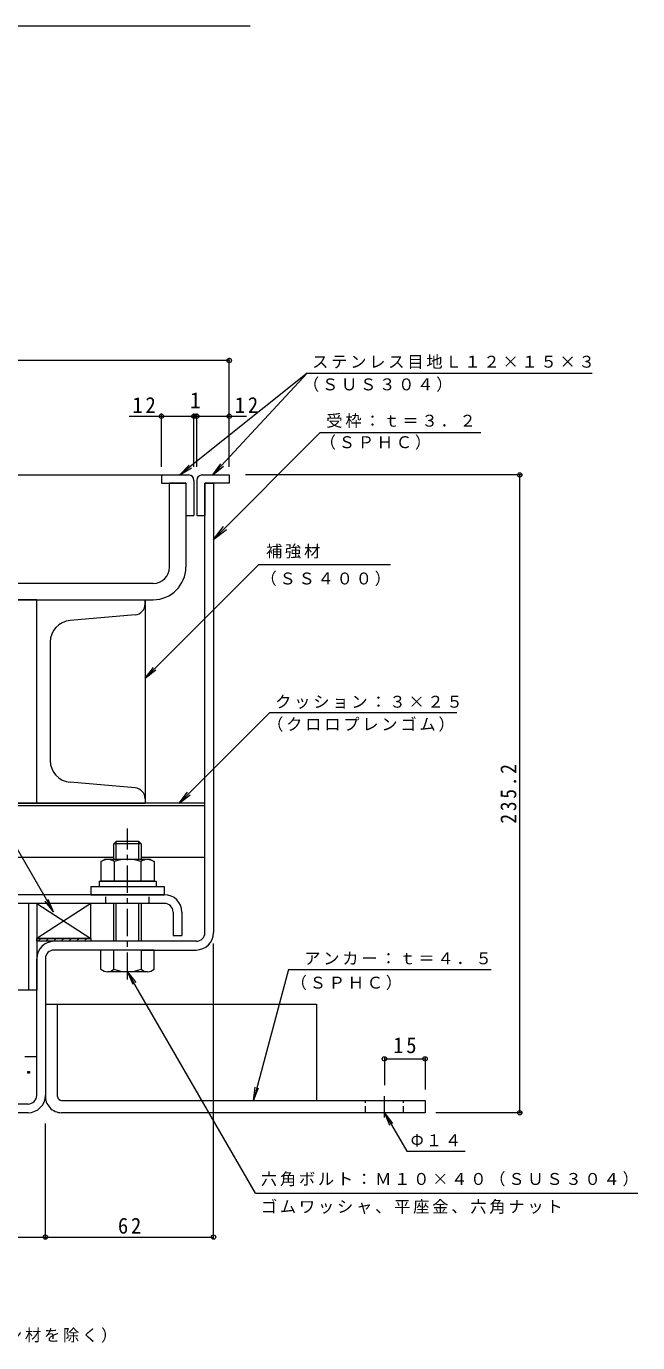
# Model space of a CAD drawing. Units: millimetres at full size. Extents: x -748 to 782, y -550 to 532.
# Drawn here: x -314.3 to -88.8, y -481.3 to 4.2 of the extents above; entities that cross this region are included whole.
import ezdxf
from ezdxf.enums import TextEntityAlignment as Align

# ---------------------------------------------------------------- set-up
doc = ezdxf.new("R2010")
doc.units = ezdxf.units.MM
doc.header["$LTSCALE"] = 2
doc.header["$PDMODE"] = 32
doc.header["$PDSIZE"] = 1.6
doc.linetypes.add('CHAIN1', pattern=[8, 5, -1, 1, -1])
doc.linetypes.add('DASHED1', pattern=[1.8, 1.2, -0.6])
for name, color, linetype, lineweight in [('0-4_その他', 7, 'Continuous', 9), ('D-1', 2, 'Continuous', 9), ('D-2', 3, 'Continuous', 9), ('D-3', 4, 'Continuous', 9), ('D-4', 4, 'Continuous', 9), ('D-5', 7, 'Continuous', 9), ('D-6', 6, 'Continuous', 5), ('D-7', 5, 'Continuous', 5), ('D-8', 5, 'Continuous', 5), ('D-9', 134, 'Continuous', 5), ('D-A', 3, 'Continuous', 9), ('D-C', 5, 'Continuous', 9), ('D-D', 4, 'Continuous', 9), ('D-E', 3, 'Continuous', 9), ('D-F', 7, 'Continuous', 9)]:
    doc.layers.add(name, color=color, linetype=linetype, lineweight=lineweight)
doc.styles.add('ＭＳ ゴシック', font='')
doc.styles.get('ＭＳ ゴシック').set_extended_font_data('MS Gothic')

msp = doc.modelspace()

# ---------------------------------------------------------------- linework, layer by layer
at = {"layer": '0-4_その他'}
msp.add_line((-231.72, 4.179), (-346.72, 4.179), dxfattribs=at)
at = {"layer": 'D-1'}
for p, q in [((-248.427, -164.269), (-245.227, -164.269)), ((-248.427, -330.07), (-248.427, -164.269)), ((-245.227, -164.269), (-245.227, -330.07)), ((-251.627, -333.27), (-304.026, -333.27)), ((-310.426, -390.07), (-310.426, -339.67)), ((-307.226, -339.67), (-307.226, -390.07)), ((-281.926, -336.47), (-304.026, -336.47)), ((-271.926, -336.47), (-251.627, -336.47)), ((-313.626, -393.27), (-360.426, -393.27)), ((-313.626, -396.47), (-360.426, -396.47))]:
    msp.add_line(p, q, dxfattribs=at)
for centre, radius, start, end in [((-251.627, -330.07), 6.4, 270, 0), ((-251.627, -330.07), 3.2, 270, 0), ((-304.026, -339.67), 6.4, 90, 180), ((-304.026, -339.67), 3.2, 90, 180), ((-313.626, -390.07), 3.2, 270, 0), ((-313.626, -390.07), 6.4, 270, 0)]:
    msp.add_arc(centre, radius, start, end, dxfattribs=at)
at = {"layer": 'D-2'}
for p, q in [((-255.427, -164.269), (-261.427, -164.269)), ((-261.427, -195.269), (-261.427, -164.269)), ((-255.427, -164.269), (-255.427, -195.269)), ((-267.427, -201.269), (-640.328, -201.269)), ((-640.328, -207.269), (-267.427, -207.269))]:
    msp.add_line(p, q, dxfattribs=at)
for radius in [12, 6]:
    msp.add_arc((-267.427, -195.269), radius, 270, 0, dxfattribs=at)
at = {"layer": 'D-3'}
for p, q in [((-640.328, -161.269), (-254.427, -161.269)), ((-264.427, -161.269), (-264.427, -164.269)), ((-264.427, -164.269), (-255.427, -164.269)), ((-255.427, -164.269), (-255.427, -176.269)), ((-252.427, -163.269), (-252.427, -176.269)), ((-249.427, -161.269), (-239.427, -161.269)), ((-239.427, -164.269), (-248.427, -164.269)), ((-248.427, -164.269), (-248.427, -176.269)), ((-239.427, -161.269), (-239.427, -164.269)), ((-255.427, -176.269), (-252.427, -176.269))]:
    msp.add_line(p, q, dxfattribs=at)
msp.add_lwpolyline([(-251.427, -163.269), (-251.427, -176.269), (-248.427, -176.269)], dxfattribs=at)
for centre, start, end in [((-254.427, -163.269), 0, 90), ((-249.427, -163.269), 90, 180)]:
    msp.add_arc(centre, 2, start, end, dxfattribs=at)
at = {"layer": 'D-4'}
for p, q in [((-314.826, -375.8), (-310.426, -375.8)), ((-310.426, -390.07), (-310.426, -375.8)), ((-313.626, -393.27), (-318.331, -393.27))]:
    msp.add_line(p, q, dxfattribs=at)
at = {"layer": 'D-4', "color": 2}
msp.add_lwpolyline([(-313.678, -381.849), (-313.678, -381.249), (-313.078, -381.249), (-313.078, -381.849)], close=True, dxfattribs=at)
at = {"layer": 'D-4'}
msp.add_arc((-313.626, -390.07), 3.2, 270, 0, dxfattribs=at)
at = {"layer": 'D-5'}
for p, q in [((-210.717, -123.789), (-257.645, -161.269)), ((-210.717, -123.789), (-245.421, -161.269)), ((-210.717, -123.789), (-105.549, -123.789)), ((-205.948, -145.661), (-245.227, -185.075)), ((-205.948, -145.661), (-146.68, -145.661)), ((-257.644, -161.269), (-254.178, -157.665)), ((-257.644, -161.269), (-253.363, -158.685)), ((-245.421, -161.269), (-242.531, -157.189)), ((-245.421, -161.269), (-241.574, -158.075)), ((-245.227, -185.075), (-241.582, -180.309)), ((-245.227, -185.075), (-240.473, -181.414)), ((-179.927, -194.425), (-228.638, -194.425)), ((-270.427, -236.213), (-266.46, -233.169)), ((-224.419, -248.827), (-257.861, -282.269)), ((-224.419, -248.827), (-155.511, -248.827)), ((-342.779, -255.697), (-304.254, -322.424)), ((-257.861, -282.269), (-254.818, -278.303)), ((-257.861, -282.269), (-253.895, -279.226)), ((-304.254, -322.424), (-307.298, -318.457)), ((-304.254, -322.424), (-306.167, -317.805)), ((-276.926, -344.47), (-275.013, -349.09)), ((-217.603, -343.673), (-230.544, -391.97)), ((-217.603, -343.673), (-142.796, -343.673)), ((-230.544, -391.97), (-229.892, -387.013)), ((-230.544, -391.97), (-228.631, -387.351)), ((-182.226, -396.47), (-174.004, -410.712)), ((-182.226, -396.47), (-180.313, -401.09)), ((-182.226, -396.47), (-179.182, -400.437)), ((-174.004, -410.712), (-152.393, -410.712)), ((-229.803, -426.089), (-88.829, -426.089))]:
    msp.add_line(p, q, dxfattribs=at)
for points in [[(-228.638, -194.425), (-270.427, -236.213), (-267.383, -232.246)], [(-229.803, -426.089), (-276.926, -344.47), (-273.882, -348.437)]]:
    msp.add_lwpolyline(points, dxfattribs=at)
at = {"layer": 'D-6'}
for p, q in [((-248.427, -283.269), (-644.727, -283.269)), ((-248.427, -282.269), (-643.727, -282.269)), ((-399.977, -302.269), (-281.926, -302.269)), ((-271.926, -302.269), (-248.427, -302.269)), ((-290.426, -319.27), (-310.426, -332.27)), ((-310.426, -319.27), (-310.426, -332.27)), ((-290.426, -332.27), (-310.426, -332.27))]:
    msp.add_line(p, q, dxfattribs=at)
at = {"layer": 'D-6', "color": 134}
for p, q in [((-313.426, -319.27), (-313.426, -351.27)), ((-310.426, -319.27), (-313.426, -319.27)), ((-313.426, -351.27), (-633.535, -351.27))]:
    msp.add_line(p, q, dxfattribs=at)
msp.add_lwpolyline([(-310.426, -319.27), (-310.426, -351.27), (-313.426, -351.27)], dxfattribs=at)
at = {"layer": 'D-6'}
msp.add_lwpolyline([(-290.426, -332.27), (-290.426, -319.27), (-310.426, -319.27)], close=True, dxfattribs=at)
at = {"layer": 'D-7', "linetype": 'CHAIN1'}
msp.add_line((-276.926, -347.348), (-276.926, -291.618), dxfattribs=at)
at = {"layer": 'D-7'}
for p, q in [((-281.114, -296.47), (-281.926, -297.282)), ((-271.926, -297.282), (-281.926, -297.282)), ((-281.926, -303.07), (-281.926, -297.282)), ((-272.738, -296.47), (-281.114, -296.47)), ((-281.114, -303.07), (-281.114, -296.47)), ((-272.738, -296.47), (-271.926, -297.282)), ((-272.738, -303.07), (-272.738, -296.47)), ((-271.926, -297.282), (-271.926, -303.07)), ((-281.926, -333.27), (-281.926, -319.27)), ((-281.114, -333.27), (-281.114, -319.27)), ((-272.738, -333.27), (-272.738, -319.27)), ((-271.926, -319.27), (-271.926, -333.27)), ((-286.726, -343.575), (-286.726, -336.47)), ((-267.126, -336.47), (-286.726, -336.47)), ((-281.926, -343.575), (-281.926, -336.47)), ((-271.926, -336.47), (-271.926, -343.575)), ((-267.126, -343.575), (-267.126, -336.47)), ((-269.526, -344.47), (-284.326, -344.47))]:
    msp.add_line(p, q, dxfattribs=at)
at = {"layer": 'D-7', "color": 2, "lineweight": 9}
for p, q in [((-286.741, -303.829), (-285.426, -303.07)), ((-286.741, -303.829), (-286.741, -311.07)), ((-268.426, -303.07), (-285.426, -303.07)), ((-281.834, -303.829), (-281.834, -311.07)), ((-272.019, -303.829), (-272.019, -311.07))]:
    msp.add_line(p, q, dxfattribs=at)
at = {"layer": 'D-7', "color": 134}
for p, q in [((-290.426, -313.07), (-290.426, -316.07)), ((-290.426, -313.07), (-263.426, -313.07)), ((-263.426, -313.07), (-263.426, -316.07)), ((-290.426, -316.07), (-263.426, -316.07))]:
    msp.add_line(p, q, dxfattribs=at)
at = {"layer": 'D-7', "color": 6}
for p, q in [((-287.426, -311.07), (-287.426, -313.07)), ((-287.426, -313.07), (-266.426, -313.07))]:
    msp.add_line(p, q, dxfattribs=at)
at = {"layer": 'D-7', "color": 2, "lineweight": 9}
msp.add_lwpolyline([(-268.426, -303.07), (-267.111, -303.829), (-267.111, -311.07), (-286.741, -311.07)], dxfattribs=at)
at = {"layer": 'D-7', "color": 6}
msp.add_lwpolyline([(-287.426, -311.07), (-266.426, -311.07), (-266.426, -313.07)], dxfattribs=at)
at = {"layer": 'D-7', "color": 2, "lineweight": 9}
for centre, radius, start, end in [((-283.844, -308.847), 5.793, 94.38438, 120), ((-284.44, -307.91), 4.842, 57.42749, 88.18784), ((-276.926, -319.311), 16.241, 72.41188, 107.5881), ((-269.412, -307.91), 4.842, 91.81215, 122.57249), ((-270.008, -308.847), 5.793, 59.99998, 85.6156)]:
    msp.add_arc(centre, radius, start, end, dxfattribs=at)
at = {"layer": 'D-7'}
for centre, radius, start, end in [((-284.326, -340.805), 3.666, 229.1022, 310.89809), ((-276.926, -330.055), 14.416, 249.70546, 290.29454), ((-269.526, -340.805), 3.666, 229.10191, 310.8978)]:
    msp.add_arc(centre, radius, start, end, dxfattribs=at)
at = {"layer": 'D-8'}
for p, q in [((-640.328, -207.269), (-270.427, -207.269)), ((-270.427, -207.269), (-270.427, -282.269)), ((-270.427, -282.269), (-643.727, -282.269))]:
    msp.add_line(p, q, dxfattribs=at)
at = {"layer": 'D-9'}
for p, q in [((-310.427, -207.269), (-270.427, -207.269)), ((-310.427, -282.269), (-310.427, -207.269)), ((-270.427, -208.854), (-270.427, -207.269)), ((-274.078, -212.839), (-298.124, -214.943)), ((-305.427, -222.912), (-305.427, -266.626)), ((-274.078, -276.7), (-298.124, -274.596)), ((-270.427, -280.684), (-270.427, -282.269)), ((-310.427, -282.269), (-270.427, -282.269))]:
    msp.add_line(p, q, dxfattribs=at)
for centre, radius, start, end in [((-274.427, -208.854), 4, 274.99944, 0), ((-297.427, -222.912), 8, 94.99944, 180), ((-297.427, -266.626), 8, 180, 264.99997), ((-274.427, -280.684), 4, 0, 84.99997)]:
    msp.add_arc(centre, radius, start, end, dxfattribs=at)
at = {"layer": 'D-A'}
for p, q in [((-263.326, -316.07), (-640.328, -316.07)), ((-263.326, -319.27), (-640.328, -319.27)), ((-260.126, -322.47), (-260.126, -331.07)), ((-256.926, -322.47), (-256.926, -331.07)), ((-260.126, -331.07), (-256.926, -331.07))]:
    msp.add_line(p, q, dxfattribs=at)
at = {"layer": 'D-A', "linetype": 'DASHED1'}
for p, q in [((-284.927, -319.27), (-284.927, -316.07)), ((-268.926, -319.27), (-268.926, -316.07))]:
    msp.add_line(p, q, dxfattribs=at)
at = {"layer": 'D-A'}
for radius in [6.4, 3.2]:
    msp.add_arc((-263.326, -322.47), radius, 0, 90, dxfattribs=at)
at = {"layer": 'D-C', "color": 7}
for p, q in [((-309.856, -333.27), (-308.856, -332.27)), ((-307.028, -333.27), (-306.028, -332.27)), ((-304.199, -333.27), (-303.199, -332.27)), ((-301.371, -333.27), (-300.371, -332.27)), ((-298.542, -333.27), (-297.542, -332.27)), ((-295.714, -333.27), (-294.714, -332.27)), ((-292.886, -333.27), (-291.886, -332.27))]:
    msp.add_line(p, q, dxfattribs=at)
msp.add_lwpolyline([(-290.426, -332.27), (-290.426, -333.27), (-310.426, -333.27), (-310.426, -332.27)], close=True, dxfattribs=at)
at = {"layer": 'D-D'}
for p, q in [((-310.427, -282.269), (-310.427, -207.269)), ((-414.927, -282.269), (-310.427, -282.269))]:
    msp.add_line(p, q, dxfattribs=at)
msp.add_lwpolyline([(-310.427, -207.269), (-414.927, -207.269), (-414.927, -282.269)], dxfattribs=at)
at = {"layer": 'D-E'}
for p, q in [((-307.226, -356.469), (-307.226, -390.07)), ((-307.226, -356.469), (-302.726, -356.469)), ((-302.726, -390.47), (-302.726, -356.469)), ((-301.226, -391.97), (-167.226, -391.97)), ((-167.226, -391.97), (-167.226, -396.47)), ((-167.226, -396.47), (-301.226, -396.47))]:
    msp.add_line(p, q, dxfattribs=at)
at = {"layer": 'D-E', "linetype": 'DASHED1'}
for p, q in [((-189.226, -396.47), (-189.226, -391.97)), ((-175.226, -396.47), (-175.226, -391.97))]:
    msp.add_line(p, q, dxfattribs=at)
at = {"layer": 'D-E', "linetype": 'CHAIN1'}
msp.add_line((-182.226, -398.217), (-182.226, -390.328), dxfattribs=at)
at = {"layer": 'D-E'}
msp.add_lwpolyline([(-302.726, -356.469), (-207.226, -356.469), (-207.226, -391.97)], dxfattribs=at)
for radius, start in [(6, 176.17647), (1.5, 180.00027)]:
    msp.add_arc((-301.226, -390.47), radius, start, 270, dxfattribs=at)
at = {"layer": 'D-F'}
for p, q in [((-239.427, -119.059), (-640.328, -119.059)), ((-239.427, -158.269), (-239.427, -118.059)), ((-276.34, -139.608), (-252.427, -139.608)), ((-264.427, -158.269), (-264.427, -138.608)), ((-252.427, -158.269), (-252.427, -138.608)), ((-252.427, -139.608), (-251.427, -139.608)), ((-251.427, -158.269), (-251.427, -138.608)), ((-251.427, -139.608), (-233.041, -139.608)), ((-131.701, -161.269), (-233.426, -161.269)), ((-132.301, -396.47), (-132.301, -161.269)), ((-245.227, -442.963), (-245.227, -334.07)), ((-182.226, -376.009), (-182.226, -386.328)), ((-182.226, -376.609), (-167.226, -376.609)), ((-167.226, -376.009), (-167.226, -387.97)), ((-131.701, -396.47), (-163.226, -396.47)), ((-307.213, -442.963), (-307.213, -400.47)), ((-360.427, -442.363), (-307.213, -442.363)), ((-307.213, -442.363), (-245.227, -442.363))]:
    msp.add_line(p, q, dxfattribs=at)
for p in [(-239.427, -119.059), (-264.427, -139.608), (-252.427, -139.608), (-251.427, -139.608), (-239.427, -139.608), (-132.301, -161.269), (-182.226, -376.609), (-167.226, -376.609), (-132.301, -396.47), (-307.213, -442.363), (-245.227, -442.363)]:
    msp.add_point(p, dxfattribs=at)

# ---------------------------------------------------------------- texts
at = {"layer": 'D-5', "char_height": 4.399, "attachment_point": 7, "style": 'ＭＳ ゴシック'}
for s, insert in [('\\T1.17;ステンレス目地Ｌ１２×１５×３', (-208.879, -122.156)), ('\\T1.17;（ＳＵＳ３０４）', (-212.246, -130.644)), ('\\T1.17;受枠：ｔ＝３．２', (-203.648, -143.949)), ('\\T1.17;（ＳＰＨＣ）', (-206.08, -151.978)), ('\\T1.17;補強材', (-225.887, -192.13)), ('\\T1.17;（ＳＳ４００）', (-227.927, -202.234)), ('\\T1.17;クッション：３×２５', (-222.508, -247.561)), ('\\T1.17;（クロロプレンゴム）', (-225.472, -255.982)), ('\\T1.17;アンカー：ｔ＝４．５', (-211.796, -341.969)), ('\\T1.17;（ＳＰＨＣ）', (-216.792, -351.29)), ('\\T1.17;Φ１４', (-172.543, -409.008)), ('\\T1.17;六角ボルト：Ｍ１０×４０（ＳＵＳ３０４）', (-227.775, -423.685)), ('\\T1.17;ゴムワッシャ、平座金、六角ナット', (-227.775, -433.851)), ('\\T1.17;表面処理：下塗り＋焼付塗装（但し目地、把手、パッキン、クッション材を除く）', (-539.426, -481.287))]:
    msp.add_mtext(s, dxfattribs=dict(at, insert=insert))
at = {"layer": 'D-F', "color": 2, "style": 'ＭＳ ゴシック'}
msp.add_text('1', height=5.865, dxfattribs=at).set_placement((-253.927, -138.408), align=Align.BOTTOM_LEFT)
at = {"layer": 'D-F', "color": 2, "char_height": 5.865, "attachment_point": 7, "style": 'ＭＳ ゴシック'}
for s, insert in [('\\T1.27;\\W0.95;12', (-275.119, -138.408)), ('\\T1.27;\\W0.95;12', (-237.371, -138.408)), ('\\T1.27;\\W0.95;15', (-178.976, -374.609)), ('\\T1.27;\\W0.95;62', (-280.47, -441.163))]:
    msp.add_mtext(s, dxfattribs=dict(at, insert=insert))
at = {"layer": 'D-F', "color": 2, "insert": (-133.501, -289.87), "char_height": 5.865, "attachment_point": 7, "rotation": 90, "style": 'ＭＳ ゴシック'}
msp.add_mtext('\\T1.28;\\W0.9;235.2', dxfattribs=at)

doc.saveas('drawing.dxf')
